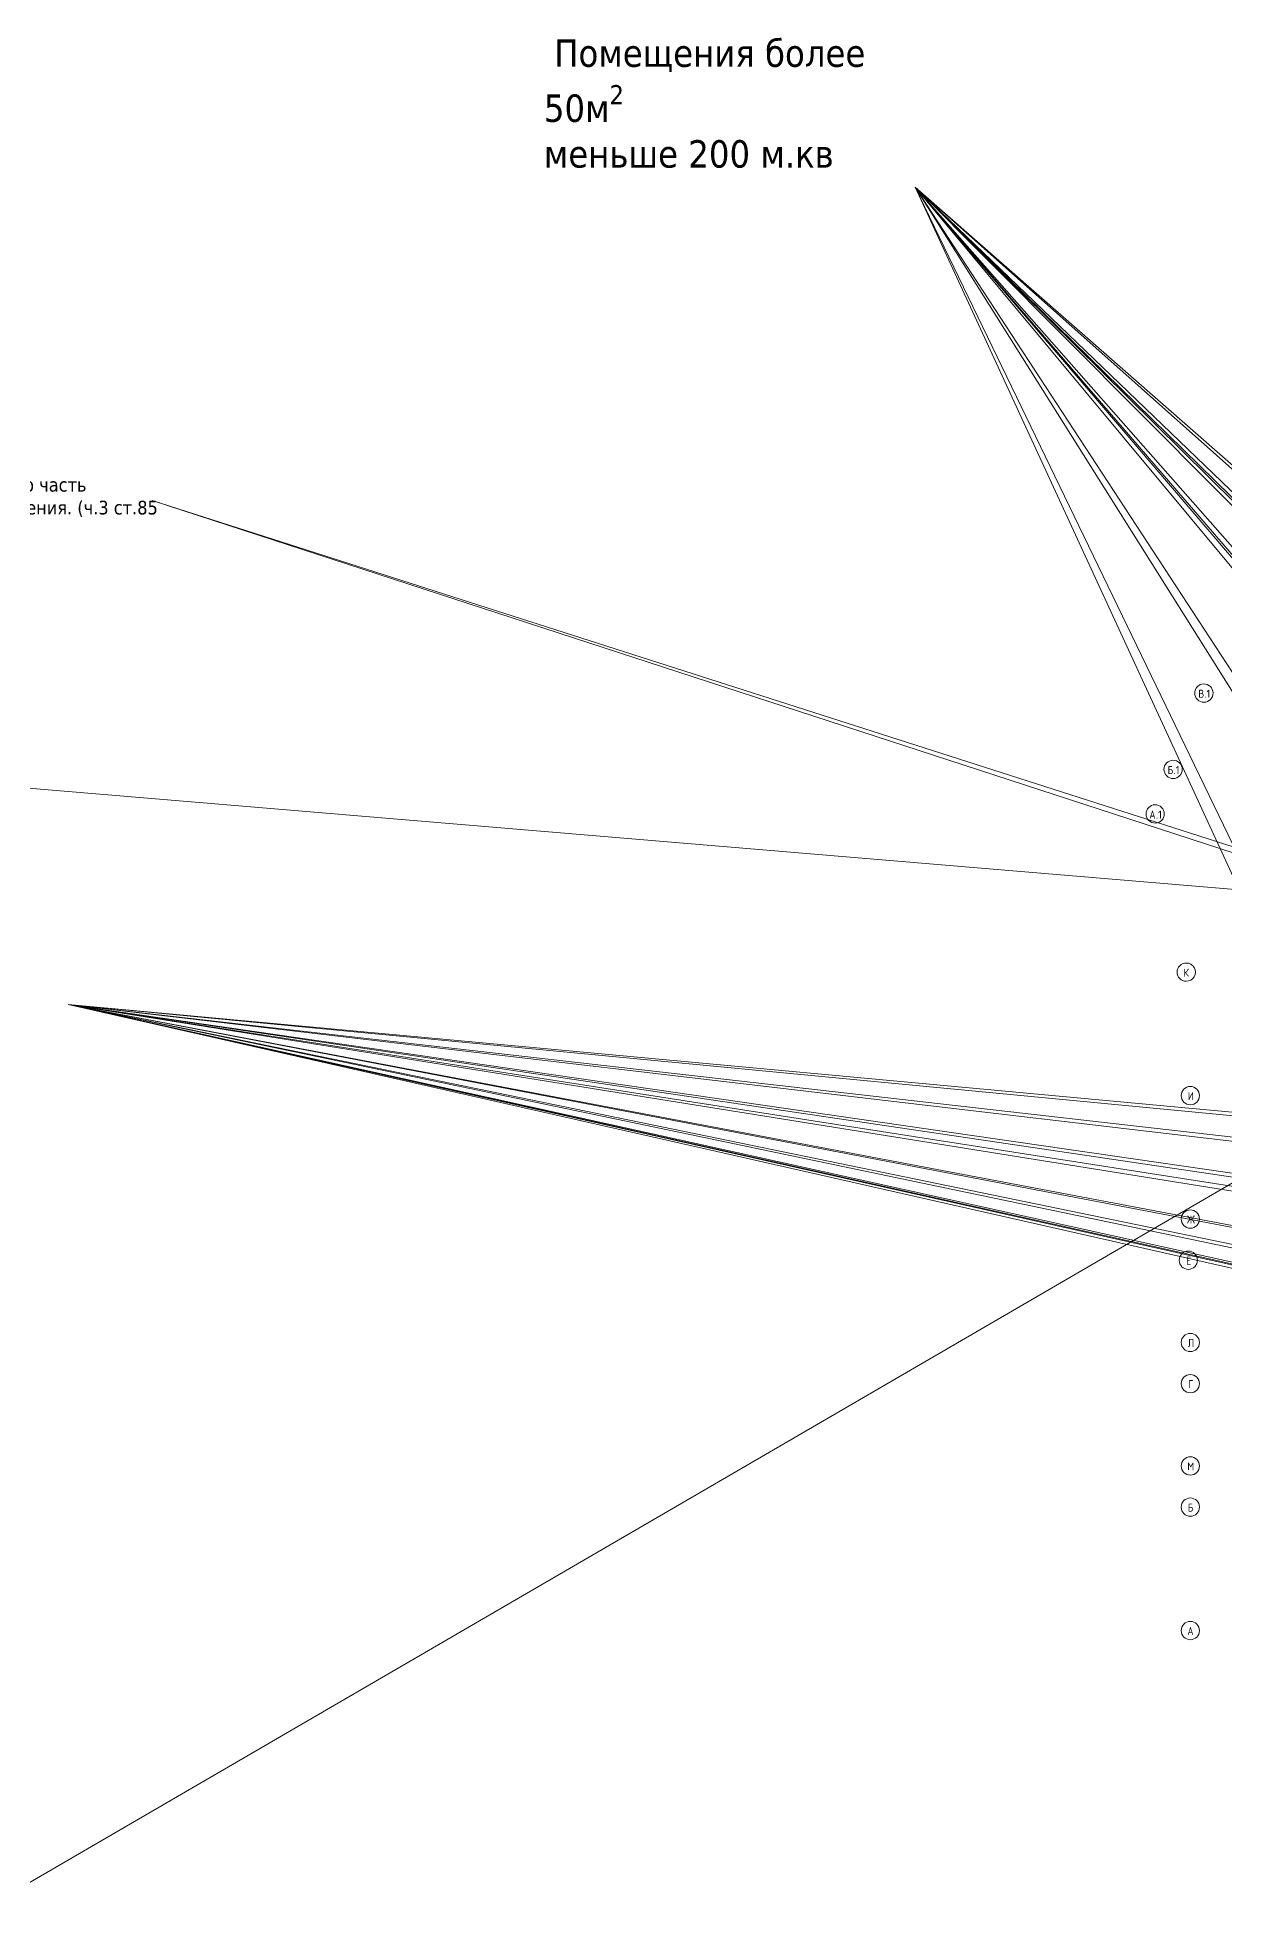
# Model space of a CAD drawing. Header units: millimetres. Extents: x -584918 to 2941280, y 3000189 to 4229862.
# Drawn here: x 110118 to 162018, y 3989238 to 4071422 of the extents above; entities that cross this region are included whole.
import ezdxf

# ---------------------------------------------------------------- set-up
doc = ezdxf.new("R2010")
doc.units = ezdxf.units.MM
for name, color, linetype, lineweight in [('Оси', 7, 'Continuous', 0), ('экспертиза ДУ', 1, 'Continuous', 0), ('экспертиза ДУ пояснения', 6, 'Continuous', 0)]:
    doc.layers.add(name, color=color, linetype=linetype, lineweight=lineweight)
doc.styles.add('GOST Common_1', font='', dxfattribs={"height": 700})
doc.styles.add('ЭКСПЕРТИЗА', font='tahoma.ttf')
doc.styles.get('GOST Common_1').set_extended_font_data('GOST Common')

# ---------------------------------------------------------------- blocks, each defined once
blk = doc.blocks.new('Ось сетки - Круг_Ø8 мм-6577-АР Этаж 03')
at = {"layer": 'Оси'}
for start, end in [(360, 180), (180, 360)]:
    blk.add_arc((0, 0), 4, start, end, dxfattribs=at)

msp = doc.modelspace()

# ---------------------------------------------------------------- linework, layer by layer
at = {"layer": 'экспертиза ДУ'}
for points in [[(180237.456, 4029950.349), (115127.279, 4051168.128)], [(115127.279, 4051168.128), (181187.117, 4030001.57)], [(184024.181, 4032351.183), (105367.279, 4038948.128)], [(184630.415, 4034276.14), (107197.279, 3989238.128)], [(111457.279, 4029128.128), (168039.104, 4022482.752)], [(168929.112, 4022576.412), (111457.279, 4029128.128)], [(111457.279, 4029128.128), (174782.347, 4023083.089)], [(175751.483, 4023177.614), (111457.279, 4029128.128)], [(111457.279, 4029128.128), (187664.311, 4017827.005)], [(188616.346, 4017945.978), (111457.279, 4029128.128)], [(194269.216, 4011811.649), (111457.279, 4029128.128)], [(111457.279, 4029128.128), (195205.731, 4011868.456)], [(201193.548, 4011941.16), (111457.279, 4029128.128)], [(111457.279, 4029128.128), (202128.636, 4011903.308)], [(207160.158, 4007437.336), (111457.279, 4029128.128)], [(111457.279, 4029128.128), (208108.666, 4007571.506)], [(214637.757, 4006036.567), (111457.279, 4029128.128)], [(111457.279, 4029128.128), (215582.524, 4006080.099)], [(111457.279, 4029128.128), (179577.818, 4018212.179)], [(180529.853, 4018331.151), (111457.279, 4029128.128)]]:
    msp.add_lwpolyline(points, dxfattribs=at)
at = {"layer": 'экспертиза ДУ пояснения'}
for points in [[(148498.361, 4064875.94), (168039.104, 4022482.752)], [(168929.112, 4022576.412), (148498.361, 4064875.94)], [(148498.361, 4064875.94), (174782.347, 4023083.089)], [(175751.483, 4023177.614), (148498.361, 4064875.94)], [(148498.361, 4064875.94), (187664.311, 4017827.005)], [(188616.346, 4017945.978), (148498.361, 4064875.94)], [(194269.216, 4011811.649), (148498.361, 4064875.94)], [(148498.361, 4064875.94), (195205.731, 4011868.456)], [(201193.548, 4011941.16), (148498.361, 4064875.94)], [(148498.361, 4064875.94), (202128.636, 4011903.308)], [(207160.158, 4007437.336), (148498.361, 4064875.94)], [(148498.361, 4064875.94), (208108.666, 4007571.506)], [(214637.757, 4006036.567), (148498.361, 4064875.94)], [(148498.361, 4064875.94), (215582.524, 4006080.099)]]:
    msp.add_lwpolyline(points, dxfattribs=at)

# ---------------------------------------------------------------- block references
at = {"layer": 'Оси', "xscale": 99.99999999999993, "yscale": 99.99999999999993, "zscale": 99.99999999999993}
for p, rotation in [((161120.674, 4042749.157), 248.0513009164574), ((159775.08, 4039410.089), 248.0513009164574), ((158990.15, 4037462.299), 248.0513009164574), ((160347.274, 4030542.249), 269.9999999999995), ((160526.611, 4025142.249), 269.9999999999994), ((160526.611, 4019742.249), 269.9999999999994), ((160440.923, 4017942.249), 269.9999999999994), ((160526.611, 4014342.249), 269.9999999999994), ((160526.611, 4012542.249), 269.9999999999994), ((160526.611, 4008942.249), 269.9999999999994), ((160526.611, 4007142.249), 269.9999999999994), ((160526.611, 4001742.249), 269.9999999999994)]:
    msp.add_blockref('Ось сетки - Круг_Ø8 мм-6577-АР Этаж 03', p, dxfattribs=dict(at, rotation=rotation))

# ---------------------------------------------------------------- texts
at = {"layer": 'Оси', "char_height": 350, "attachment_point": 1, "style": 'GOST Common_1'}
for s, insert, width in [('\\fGOST Common|b0|i0|c204|p34|;\\W.9;В', (160880.107, 4042895.323), 310.25306), ('.1', (161136.091, 4042895.323), 303.03787), ('\\fGOST Common|b0|i0|c204|p34|;\\W.9;Б', (159534.512, 4039556.255), 310.25306), ('.1', (159790.497, 4039556.255), 303.03787), ('\\fGOST Common|b0|i0|c204|p34|;\\W.9;А', (158734.732, 4037608.465), 346.329), ('.1', (159020.482, 4037608.465), 303.03787), ('\\fGOST Common|b0|i0|c204|p34|;\\W.9;К', (160233.951, 4030694.835), 310.25306), ('\\fGOST Common|b0|i0|c204|p34|;\\W.9;И', (160413.288, 4025294.835), 310.25306), ('\\fGOST Common|b0|i0|c204|p34|;\\W.9;Ж', (160380.438, 4019894.835), 389.62012), ('\\fGOST Common|b0|i0|c204|p34|;\\W.9;Е', (160342.45, 4018094.835), 274.17712), ('\\fGOST Common|b0|i0|c204|p34|;\\W.9;Л', (160415.988, 4014494.835), 303.03787), ('\\fGOST Common|b0|i0|c204|p34|;\\W.9;Г', (160428.138, 4012694.835), 274.17712), ('\\fGOST Common|b0|i0|c204|p34|;\\W.9;М', (160398.438, 4009094.835), 346.329), ('\\fGOST Common|b0|i0|c204|p34|;\\W.9;Б', (160413.288, 4007294.835), 310.25306), ('\\fGOST Common|b0|i0|c204|p34|;\\W.9;А', (160398.438, 4001894.835), 346.329)]:
    msp.add_mtext(s, dxfattribs=dict(at, insert=insert, width=width))
at = {"layer": 'экспертиза ДУ', "color": 6, "ltscale": 100, "insert": (83137.279, 4052162.2), "char_height": 600, "width": 32500, "attachment_point": 1, "style": 'ЭКСПЕРТИЗА'}
msp.add_mtext('{\\C256;Предусмотреть дымоудаление и подачу наружного воздуха в нижнюю часть \\A1;коридора\\A0; для возмещения объемов удаляемых из него продуктов горения. (ч.3 ст.85 ФЗ №123) \\fTahoma|b0|i1|c204|p34;(Письмо ВНИИПО - https://disk.yandex.ru/i/eMJ0cztdR0yEwQ)}', dxfattribs=at)
at = {"layer": 'экспертиза ДУ пояснения', "color": 30, "lineweight": 0, "insert": (132258.563, 4071343.067, 0), "char_height": 1200, "width": 16585.28559, "attachment_point": 1, "style": 'ЭКСПЕРТИЗА'}
msp.add_mtext(' {\\A1;\\C2;Помещения более 50м\\H0.7x;\\S2^ ;\\H1.42857x;\\P}меньше 200 м.кв', dxfattribs=at)

doc.saveas('drawing.dxf')
